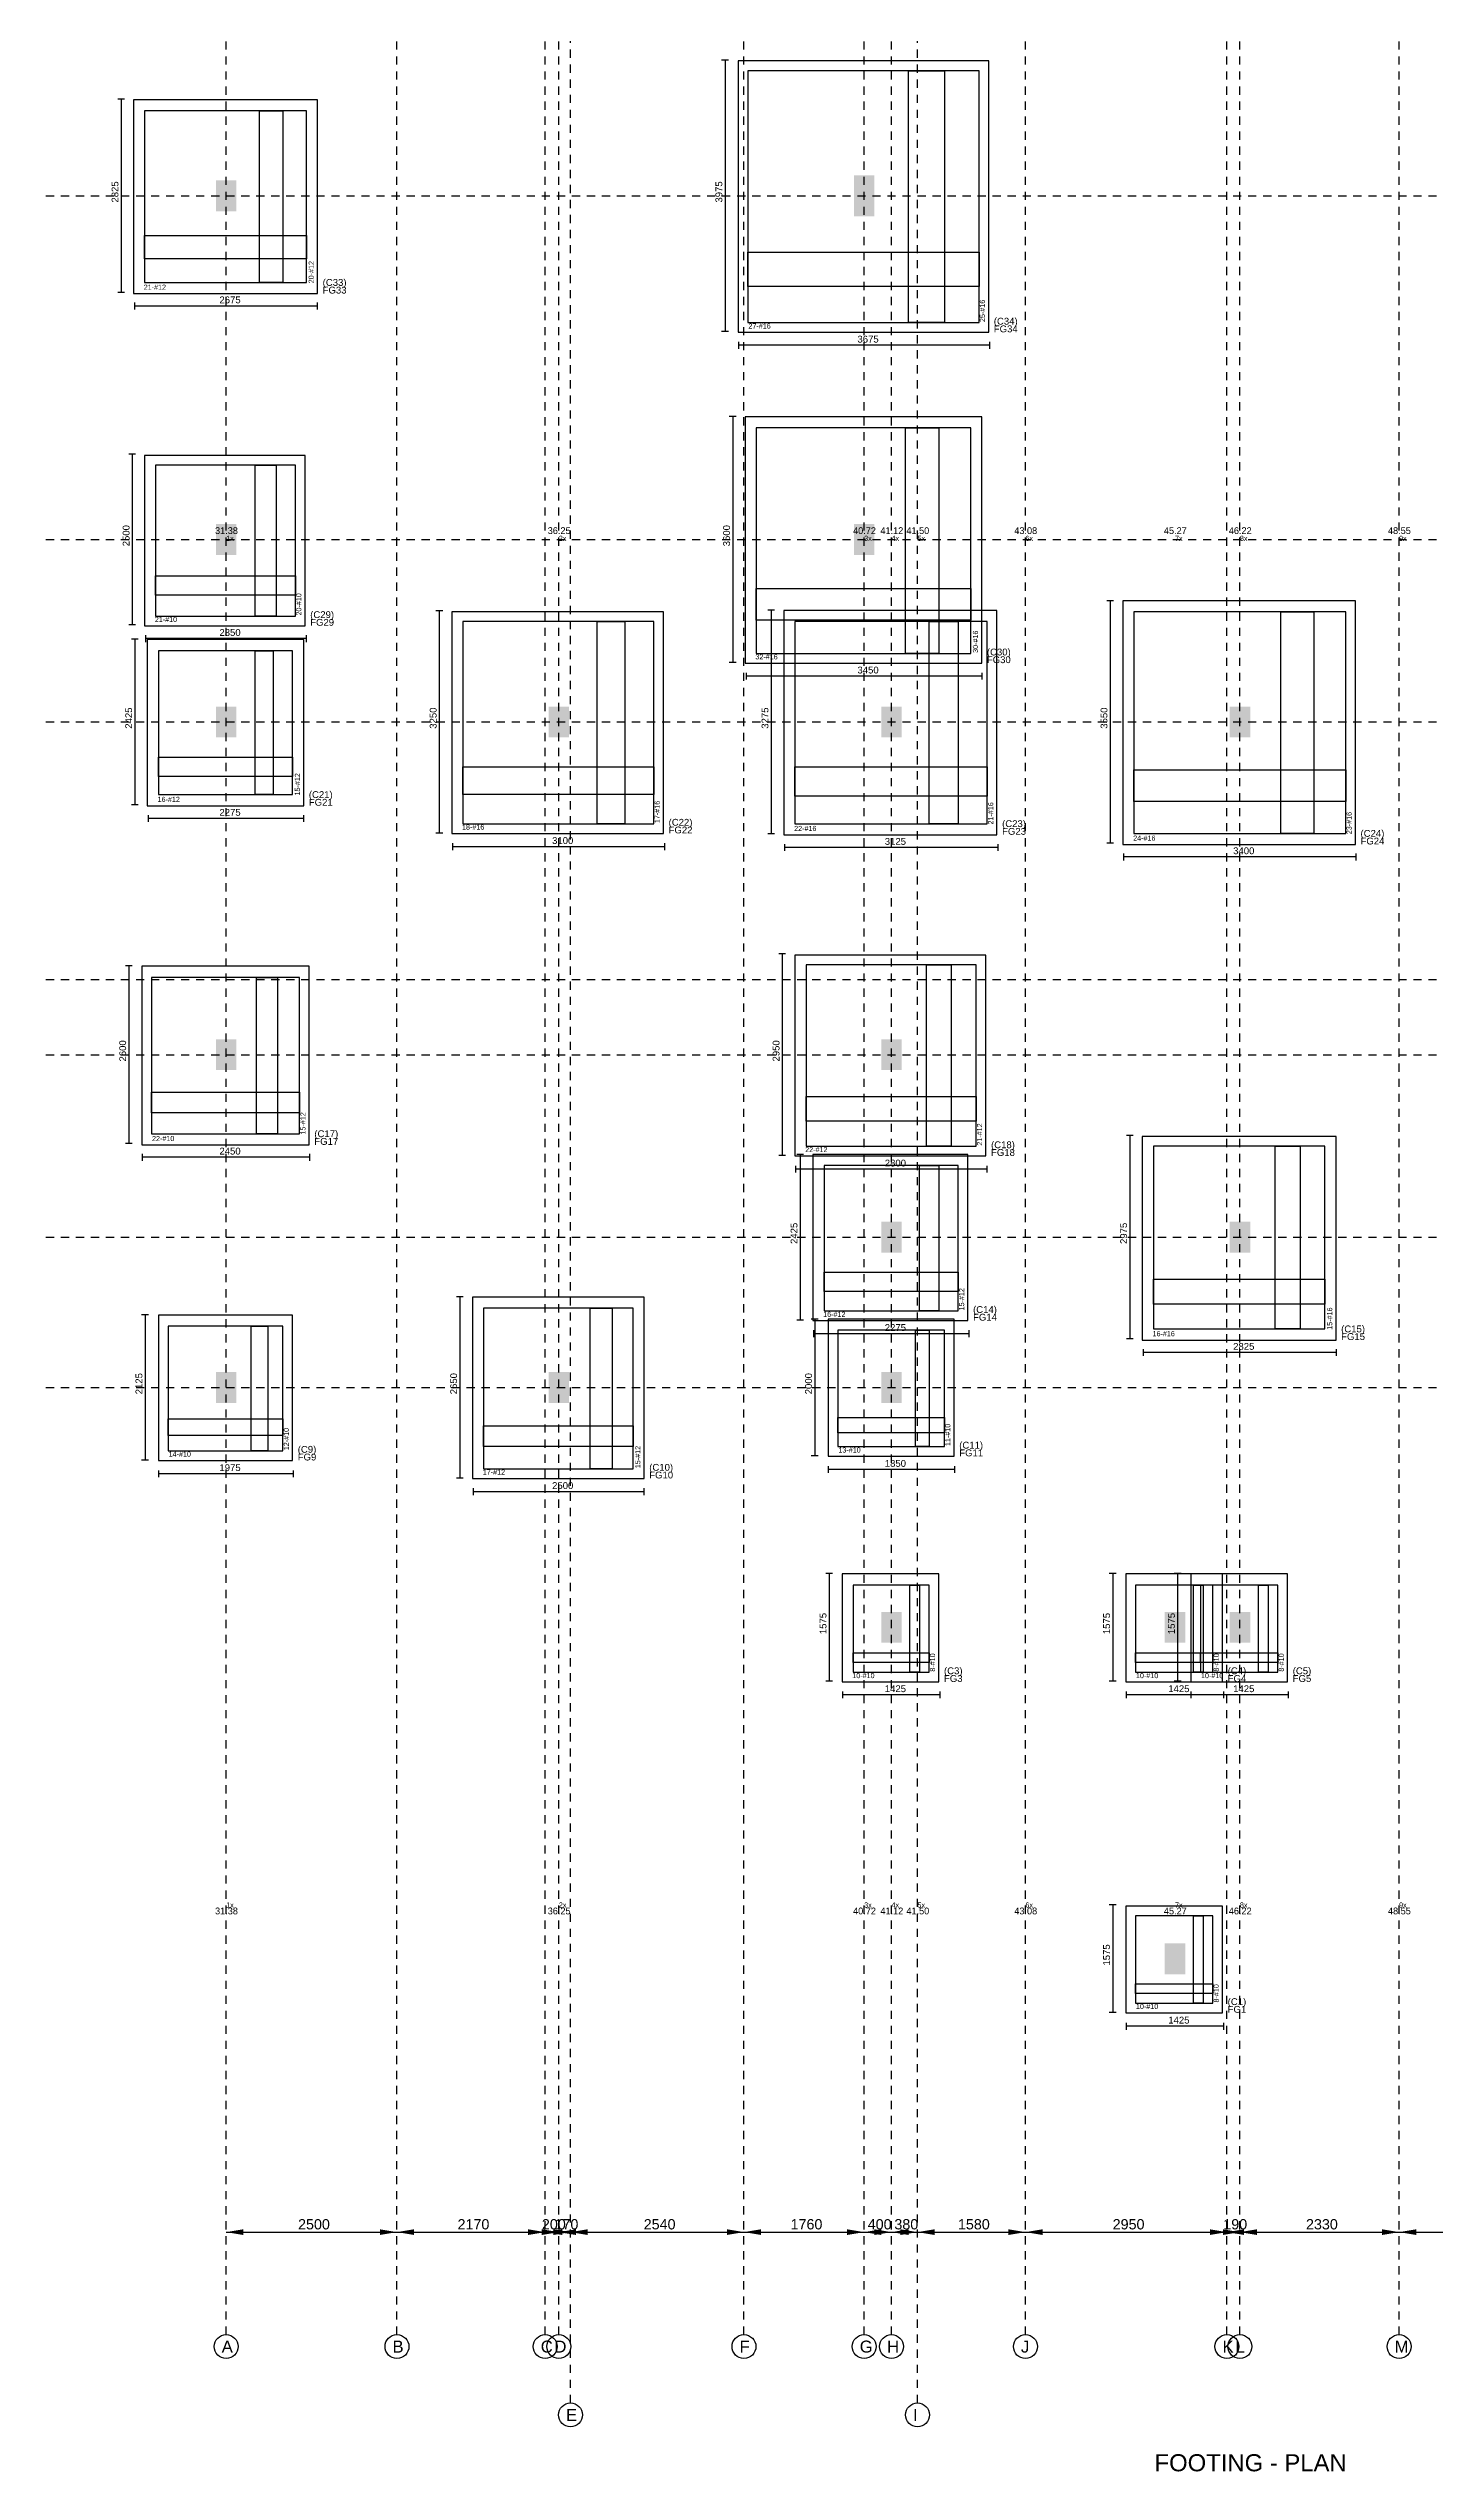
# Model space of a CAD drawing. Extents: x -0.6 to 81.7, y -8.3 to 62.2.
# Drawn here: x 28.78 to 49.08, y -8.25 to 27.21 of the extents above; entities that cross this region are included whole.
import ezdxf

# ---------------------------------------------------------------- set-up
doc = ezdxf.new("R2010")
doc.units = 0
doc.linetypes.add('ACAD_ISO02W100', pattern=[15, 12, -3])
for name, color, linetype in [('Centerline', 253, 'CONTINUOUS'), ('Column_Name', 6, 'CONTINUOUS'), ('Columns', 6, 'CONTINUOUS'), ('dim_all', 7, 'CONTINUOUS'), ('Foot_Group', 6, 'CONTINUOUS'), ('Footing_Dimension', 7, 'CONTINUOUS'), ('Grid_Dimension', 7, 'CONTINUOUS'), ('GridName', 7, 'CONTINUOUS'), ('Layout', 4, 'CONTINUOUS'), ('PCC', 2, 'CONTINUOUS'), ('Plan_Rf_Xdir', 1, 'CONTINUOUS'), ('Plan_Rf_Ydir', 3, 'CONTINUOUS'), ('title', 4, 'CONTINUOUS'), ('X_Grid_Values', 7, 'CONTINUOUS')]:
    doc.layers.add(name, color=color, linetype=linetype)
doc.styles.add('STRUDS_Arial', font='ARIAL.TTF', dxfattribs={"height": 0.04})
doc.styles.add('stylebar', font='ARIAL.TTF', dxfattribs={"height": 0.04})

msp = doc.modelspace()

# ---------------------------------------------------------------- linework, layer by layer
at = {"layer": 'Centerline', "linetype": 'ACAD_ISO02W100', "ltscale": 0.01}
for p, q in [((36.418, -7.25), (36.418, 61.88)), ((41.498, -7.25), (41.498, 61.88)), ((31.378, -6.25), (31.378, 60.88)), ((33.878, -6.25), (33.878, 60.88)), ((36.048, -6.25), (36.048, 60.88)), ((36.248, -6.25), (36.248, 60.88)), ((38.958, -6.25), (38.958, 60.88)), ((40.718, -6.25), (40.718, 60.88)), ((41.118, -6.25), (41.118, 60.88)), ((43.078, -6.25), (43.078, 60.88)), ((46.028, -6.25), (46.028, 60.88)), ((46.218, -6.25), (46.218, 60.88)), ((48.548, -6.25), (48.548, 60.88)), ((25.878, 25.05), (71.058, 25.05)), ((25.878, 20.02), (71.058, 20.02)), ((25.878, 17.35), (71.058, 17.35)), ((25.878, 13.58), (71.058, 13.58)), ((25.878, 12.48), (71.058, 12.48)), ((25.878, 9.81), (71.058, 9.81)), ((25.878, 7.61), (71.058, 7.61))]:
    msp.add_line(p, q, dxfattribs=at)
at = {"layer": 'Columns'}
for points in [[(31.228, 24.825), (31.228, 25.275), (31.528, 24.825), (31.528, 25.275)], [(40.568, 24.75), (40.568, 25.35), (40.868, 24.75), (40.868, 25.35)], [(31.228, 19.795), (31.228, 20.245), (31.528, 19.795), (31.528, 20.245)], [(40.568, 19.795), (40.568, 20.245), (40.868, 19.795), (40.868, 20.245)], [(31.228, 17.125), (31.228, 17.575), (31.528, 17.125), (31.528, 17.575)], [(36.098, 17.125), (36.098, 17.575), (36.398, 17.125), (36.398, 17.575)], [(40.968, 17.125), (40.968, 17.575), (41.268, 17.125), (41.268, 17.575)], [(46.068, 17.125), (46.068, 17.575), (46.368, 17.125), (46.368, 17.575)], [(31.228, 12.255), (31.228, 12.705), (31.528, 12.255), (31.528, 12.705)], [(40.968, 12.255), (40.968, 12.705), (41.268, 12.255), (41.268, 12.705)], [(40.968, 9.585), (40.968, 10.035), (41.268, 9.585), (41.268, 10.035)], [(46.068, 9.585), (46.068, 10.035), (46.368, 9.585), (46.368, 10.035)], [(31.228, 7.385), (31.228, 7.835), (31.528, 7.385), (31.528, 7.835)], [(36.098, 7.385), (36.098, 7.835), (36.398, 7.385), (36.398, 7.835)], [(40.968, 7.385), (40.968, 7.835), (41.268, 7.385), (41.268, 7.835)], [(40.968, 3.875), (40.968, 4.325), (41.268, 3.875), (41.268, 4.325)], [(45.118, 3.875), (45.118, 4.325), (45.418, 3.875), (45.418, 4.325)], [(46.068, 3.875), (46.068, 4.325), (46.368, 3.875), (46.368, 4.325)], [(45.118, -0.975), (45.118, -0.525), (45.418, -0.975), (45.418, -0.525)]]:
    msp.add_solid(points, dxfattribs=at)
at = {"layer": 'dim_all'}
for p, q in [((38.7305, 27.0375), (38.6305, 27.0375)), ((38.6805, 27.0375), (38.6805, 23.0625)), ((29.8905, 26.4625), (29.7905, 26.4625)), ((29.8405, 26.4625), (29.8405, 23.6375)), ((29.8905, 23.6375), (29.7905, 23.6375)), ((30.0405, 23.3875), (30.0405, 23.4875)), ((32.7155, 23.4375), (30.0405, 23.4375)), ((32.7155, 23.3875), (32.7155, 23.4875)), ((38.7305, 23.0625), (38.6305, 23.0625)), ((38.8805, 22.8125), (38.8805, 22.9125)), ((42.5555, 22.8625), (38.8805, 22.8625)), ((42.5555, 22.8125), (42.5555, 22.9125)), ((38.843, 21.82), (38.743, 21.82)), ((38.793, 21.82), (38.793, 18.22)), ((30.053, 21.27), (29.953, 21.27)), ((30.003, 21.27), (30.003, 18.77)), ((34.548, 18.975), (34.448, 18.975)), ((34.498, 18.975), (34.498, 15.725)), ((39.4055, 18.9875), (39.3055, 18.9875)), ((39.3555, 18.9875), (39.3555, 15.7125)), ((44.368, 19.125), (44.268, 19.125)), ((44.318, 19.125), (44.318, 15.575)), ((30.053, 18.77), (29.953, 18.77)), ((30.0905, 18.5625), (29.9905, 18.5625)), ((30.0405, 18.5625), (30.0405, 16.1375)), ((30.203, 18.52), (30.203, 18.62)), ((32.553, 18.57), (30.203, 18.57)), ((32.553, 18.52), (32.553, 18.62)), ((38.843, 18.22), (38.743, 18.22)), ((38.993, 17.97), (38.993, 18.07)), ((42.443, 18.02), (38.993, 18.02)), ((42.443, 17.97), (42.443, 18.07)), ((30.0905, 16.1375), (29.9905, 16.1375)), ((30.2405, 15.8875), (30.2405, 15.9875)), ((32.5155, 15.8875), (32.5155, 15.9875)), ((32.5155, 15.9375), (30.2405, 15.9375)), ((34.548, 15.725), (34.448, 15.725)), ((39.4055, 15.7125), (39.3055, 15.7125)), ((34.698, 15.475), (34.698, 15.575)), ((37.798, 15.525), (34.698, 15.525)), ((37.798, 15.475), (37.798, 15.575)), ((39.5555, 15.4625), (39.5555, 15.5625)), ((42.6805, 15.5125), (39.5555, 15.5125)), ((42.6805, 15.4625), (42.6805, 15.5625)), ((44.368, 15.575), (44.268, 15.575)), ((44.518, 15.325), (44.518, 15.425)), ((47.918, 15.375), (44.518, 15.375)), ((47.918, 15.325), (47.918, 15.425)), ((39.568, 13.955), (39.468, 13.955)), ((39.518, 13.955), (39.518, 11.005)), ((30.003, 13.78), (29.903, 13.78)), ((29.953, 13.78), (29.953, 11.18)), ((30.003, 11.18), (29.903, 11.18)), ((30.153, 10.93), (30.153, 11.03)), ((32.603, 10.93), (32.603, 11.03)), ((39.568, 11.005), (39.468, 11.005)), ((39.8305, 11.0225), (39.7305, 11.0225)), ((39.7805, 11.0225), (39.7805, 8.5975)), ((44.6555, 11.2975), (44.5555, 11.2975)), ((44.6055, 11.2975), (44.6055, 8.3225)), ((32.603, 10.98), (30.153, 10.98)), ((39.718, 10.755), (39.718, 10.855)), ((42.518, 10.805), (39.718, 10.805)), ((42.518, 10.755), (42.518, 10.855)), ((34.848, 8.935), (34.748, 8.935)), ((34.798, 8.935), (34.798, 6.285)), ((30.2405, 8.6725), (30.1405, 8.6725)), ((30.1905, 8.6725), (30.1905, 6.5475)), ((39.8305, 8.5975), (39.7305, 8.5975)), ((40.043, 8.61), (39.943, 8.61)), ((39.993, 8.61), (39.993, 6.61)), ((39.9805, 8.3475), (39.9805, 8.4475)), ((42.2555, 8.3975), (39.9805, 8.3975)), ((42.2555, 8.3475), (42.2555, 8.4475)), ((44.6555, 8.3225), (44.5555, 8.3225)), ((44.8055, 8.0725), (44.8055, 8.1725)), ((47.6305, 8.0725), (47.6305, 8.1725)), ((47.6305, 8.1225), (44.8055, 8.1225)), ((30.2405, 6.5475), (30.1405, 6.5475)), ((30.3905, 6.2975), (30.3905, 6.3975)), ((32.3655, 6.2975), (32.3655, 6.3975)), ((40.043, 6.61), (39.943, 6.61)), ((40.193, 6.36), (40.193, 6.46)), ((42.043, 6.41), (40.193, 6.41)), ((42.043, 6.36), (42.043, 6.46)), ((32.3655, 6.3475), (30.3905, 6.3475)), ((34.848, 6.285), (34.748, 6.285)), ((34.998, 6.035), (34.998, 6.135)), ((37.498, 6.085), (34.998, 6.085)), ((37.498, 6.035), (37.498, 6.135)), ((40.2555, 4.8875), (40.1555, 4.8875)), ((40.2055, 4.8875), (40.2055, 3.3125)), ((44.4055, 4.8875), (44.3055, 4.8875)), ((44.3555, 4.8875), (44.3555, 3.3125)), ((45.3555, 4.8875), (45.2555, 4.8875)), ((45.3055, 4.8875), (45.3055, 3.3125)), ((40.2555, 3.3125), (40.1555, 3.3125)), ((44.4055, 3.3125), (44.3055, 3.3125)), ((45.3555, 3.3125), (45.2555, 3.3125)), ((40.4055, 3.0625), (40.4055, 3.1625)), ((41.8305, 3.1125), (40.4055, 3.1125)), ((41.8305, 3.0625), (41.8305, 3.1625)), ((44.5555, 3.0625), (44.5555, 3.1625)), ((45.9805, 3.1125), (44.5555, 3.1125)), ((45.5055, 3.0625), (45.5055, 3.1625)), ((46.9305, 3.1125), (45.5055, 3.1125)), ((45.9805, 3.0625), (45.9805, 3.1625)), ((46.9305, 3.0625), (46.9305, 3.1625)), ((44.4055, 0.0375), (44.3055, 0.0375)), ((44.3555, 0.0375), (44.3555, -1.5375)), ((44.4055, -1.5375), (44.3055, -1.5375)), ((44.5555, -1.7875), (44.5555, -1.6875)), ((45.9805, -1.7375), (44.5555, -1.7375)), ((45.9805, -1.7875), (45.9805, -1.6875))]:
    msp.add_line(p, q, dxfattribs=at)
at = {"layer": 'Grid_Dimension'}
for p, q in [((31.378, -4.75), (33.878, -4.75)), ((33.878, -4.75), (36.048, -4.75)), ((36.048, -4.75), (36.248, -4.75)), ((36.248, -4.75), (36.418, -4.75)), ((36.418, -4.75), (38.958, -4.75)), ((38.958, -4.75), (40.718, -4.75)), ((40.718, -4.75), (41.118, -4.75)), ((41.118, -4.75), (41.498, -4.75)), ((41.498, -4.75), (43.078, -4.75)), ((43.078, -4.75), (46.028, -4.75)), ((46.028, -4.75), (46.218, -4.75)), ((46.218, -4.75), (48.548, -4.75)), ((48.548, -4.75), (50.558, -4.75))]:
    msp.add_line(p, q, dxfattribs=at)
for points in [[(31.378, -4.75), (31.628, -4.7084), (31.378, -4.75), (31.628, -4.7916)], [(33.878, -4.75), (33.628, -4.7084), (33.878, -4.75), (33.628, -4.7916)], [(33.878, -4.75), (34.128, -4.7084), (33.878, -4.75), (34.128, -4.7916)], [(36.048, -4.75), (35.798, -4.7084), (36.048, -4.75), (35.798, -4.7916)], [(36.248, -4.75), (35.998, -4.7084), (36.248, -4.75), (35.998, -4.7916)], [(36.048, -4.75), (36.298, -4.7084), (36.048, -4.75), (36.298, -4.7916)], [(36.418, -4.75), (36.168, -4.7084), (36.418, -4.75), (36.168, -4.7916)], [(36.248, -4.75), (36.498, -4.7084), (36.248, -4.75), (36.498, -4.7916)], [(36.418, -4.75), (36.668, -4.7084), (36.418, -4.75), (36.668, -4.7916)], [(38.958, -4.75), (38.708, -4.7084), (38.958, -4.75), (38.708, -4.7916)], [(38.958, -4.75), (39.208, -4.7084), (38.958, -4.75), (39.208, -4.7916)], [(40.718, -4.75), (40.468, -4.7084), (40.718, -4.75), (40.468, -4.7916)], [(40.718, -4.75), (40.968, -4.7084), (40.718, -4.75), (40.968, -4.7916)], [(41.118, -4.75), (40.868, -4.7084), (41.118, -4.75), (40.868, -4.7916)], [(41.118, -4.75), (41.368, -4.7084), (41.118, -4.75), (41.368, -4.7916)], [(41.498, -4.75), (41.248, -4.7084), (41.498, -4.75), (41.248, -4.7916)], [(41.498, -4.75), (41.748, -4.7084), (41.498, -4.75), (41.748, -4.7916)], [(43.078, -4.75), (42.828, -4.7084), (43.078, -4.75), (42.828, -4.7916)], [(43.078, -4.75), (43.328, -4.7084), (43.078, -4.75), (43.328, -4.7916)], [(46.028, -4.75), (45.778, -4.7084), (46.028, -4.75), (45.778, -4.7916)], [(46.218, -4.75), (45.968, -4.7084), (46.218, -4.75), (45.968, -4.7916)], [(46.028, -4.75), (46.278, -4.7084), (46.028, -4.75), (46.278, -4.7916)], [(46.218, -4.75), (46.468, -4.7084), (46.218, -4.75), (46.468, -4.7916)], [(48.548, -4.75), (48.298, -4.7084), (48.548, -4.75), (48.298, -4.7916)], [(48.548, -4.75), (48.798, -4.7084), (48.548, -4.75), (48.798, -4.7916)]]:
    msp.add_solid(points, dxfattribs=at)
at = {"layer": 'Gridname'}
for centre in [(31.378, -6.425), (33.878, -6.425), (36.048, -6.425), (36.248, -6.425), (38.958, -6.425), (40.718, -6.425), (41.118, -6.425), (43.078, -6.425), (46.028, -6.425), (46.218, -6.425), (48.548, -6.425), (36.418, -7.425), (41.498, -7.425)]:
    msp.add_circle(centre, 0.175, dxfattribs=at)
at = {"layer": 'Layout'}
for p, q in [((39.0154, 26.8813), (39.0154, 23.1945)), ((42.3984, 26.8813), (39.0154, 26.8813)), ((42.3984, 23.1945), (42.3984, 26.8813)), ((30.1833, 26.2939), (30.1833, 23.782)), ((32.5534, 26.2939), (30.1833, 26.2939)), ((32.5534, 23.782), (32.5534, 26.2939)), ((30.1833, 23.782), (32.5534, 23.782)), ((39.0154, 23.1945), (42.3984, 23.1945)), ((39.137, 21.655), (39.137, 18.3531)), ((42.2768, 21.655), (39.137, 21.655)), ((42.2768, 18.3531), (42.2768, 21.655)), ((30.3453, 21.108), (30.3453, 18.9)), ((32.3913, 21.108), (30.3453, 21.108)), ((32.3913, 18.9), (32.3913, 21.108)), ((30.3453, 18.9), (32.3913, 18.9)), ((34.8424, 18.819), (34.8424, 15.8614)), ((37.6379, 18.819), (34.8424, 18.819)), ((37.6379, 15.8614), (37.6379, 18.819)), ((39.7042, 18.819), (39.7042, 15.8614)), ((42.5199, 18.819), (39.7042, 18.819)), ((42.5199, 15.8614), (42.5199, 18.819)), ((44.6672, 18.9608), (44.6672, 15.7196)), ((47.7666, 18.9608), (44.6672, 18.9608)), ((47.7666, 15.7196), (47.7666, 18.9608)), ((30.3859, 18.3936), (30.3859, 16.2868)), ((32.3508, 18.3936), (30.3859, 18.3936)), ((32.3508, 16.2868), (32.3508, 18.3936)), ((39.137, 18.3531), (42.2768, 18.3531)), ((30.3859, 16.2868), (32.3508, 16.2868)), ((34.8424, 15.8614), (37.6379, 15.8614)), ((39.7042, 15.8614), (42.5199, 15.8614)), ((44.6672, 15.7196), (47.7666, 15.7196)), ((30.2846, 13.6129), (30.2846, 11.3238)), ((32.4521, 13.6129), (30.2846, 13.6129)), ((32.4521, 11.3238), (32.4521, 13.6129)), ((39.8662, 13.7952), (39.8662, 11.1415)), ((42.3579, 13.7952), (39.8662, 13.7952)), ((42.3579, 11.1415), (42.3579, 13.7952)), ((30.2846, 11.3238), (32.4521, 11.3238)), ((39.8662, 11.1415), (42.3579, 11.1415)), ((44.9508, 11.1415), (44.9508, 8.46752)), ((47.4627, 11.1415), (44.9508, 11.1415)), ((47.4627, 8.46752), (47.4627, 11.1415)), ((40.1296, 10.8579), (40.1296, 8.73087)), ((42.0945, 10.8579), (40.1296, 10.8579)), ((42.0945, 8.73087), (42.0945, 10.8579)), ((35.1463, 8.77138), (35.1463, 6.42154)), ((37.3341, 8.77138), (35.1463, 8.77138)), ((37.3341, 6.42154), (37.3341, 8.77138)), ((40.1296, 8.73087), (42.0945, 8.73087)), ((30.5277, 8.50804), (30.5277, 6.68489)), ((32.209, 8.50804), (30.5277, 8.50804)), ((32.209, 6.68489), (32.209, 8.50804)), ((40.3322, 8.44727), (40.3322, 6.74566)), ((41.892, 8.44727), (40.3322, 8.44727)), ((41.892, 6.74566), (41.892, 8.44727)), ((44.9508, 8.46752), (47.4627, 8.46752)), ((40.3322, 6.74566), (41.892, 6.74566)), ((30.5277, 6.68489), (32.209, 6.68489)), ((35.1463, 6.42154), (37.3341, 6.42154)), ((40.555, 4.71994), (40.555, 3.44373)), ((41.6691, 4.71994), (40.555, 4.71994)), ((41.6691, 3.44373), (41.6691, 4.71994)), ((44.6875, 4.71994), (44.6875, 3.44373)), ((45.8219, 4.71994), (44.6875, 4.71994)), ((45.6395, 4.71994), (45.6395, 3.44373)), ((46.774, 4.71994), (45.6395, 4.71994)), ((45.8219, 3.44373), (45.8219, 4.71994)), ((46.774, 3.44373), (46.774, 4.71994)), ((40.555, 3.44373), (41.6691, 3.44373)), ((44.6875, 3.44373), (45.8219, 3.44373)), ((45.6395, 3.44373), (46.774, 3.44373)), ((44.6875, -0.12154), (44.6875, -1.39775)), ((45.8219, -0.12154), (44.6875, -0.12154)), ((45.8219, -1.39775), (45.8219, -0.12154)), ((44.6875, -1.39775), (45.8219, -1.39775))]:
    msp.add_line(p, q, dxfattribs=at)
at = {"layer": 'PCC'}
for p, q in [((38.8736, 27.0232), (38.8736, 23.0527)), ((42.5402, 27.0232), (38.8736, 27.0232)), ((42.5402, 23.0527), (42.5402, 27.0232)), ((30.0212, 26.4559), (30.0212, 23.6199)), ((32.7154, 26.4559), (30.0212, 26.4559)), ((32.7154, 23.6199), (32.7154, 26.4559)), ((30.0212, 23.6199), (32.7154, 23.6199)), ((38.8736, 23.0527), (42.5402, 23.0527)), ((38.9749, 21.817), (38.9749, 18.2113)), ((42.4389, 21.817), (38.9749, 21.817)), ((42.4389, 18.2113), (42.4389, 21.817)), ((30.1833, 21.2498), (30.1833, 18.7582)), ((32.5331, 21.2498), (30.1833, 21.2498)), ((32.5331, 18.7582), (32.5331, 21.2498)), ((34.6804, 18.9608), (34.6804, 15.7196)), ((37.7797, 18.9608), (34.6804, 18.9608)), ((37.7797, 15.7196), (37.7797, 18.9608)), ((39.5421, 18.981), (39.5421, 15.6994)), ((42.6617, 18.981), (39.5421, 18.981)), ((42.6617, 15.6994), (42.6617, 18.981)), ((44.5051, 19.1228), (44.5051, 15.5576)), ((47.9084, 19.1228), (44.5051, 19.1228)), ((47.9084, 15.5576), (47.9084, 19.1228)), ((30.1833, 18.7582), (32.5331, 18.7582)), ((30.2238, 18.5556), (30.2238, 16.1248)), ((32.5129, 18.5556), (30.2238, 18.5556)), ((32.5129, 16.1248), (32.5129, 18.5556)), ((38.9749, 18.2113), (42.4389, 18.2113)), ((30.2238, 16.1248), (32.5129, 16.1248)), ((34.6804, 15.7196), (37.7797, 15.7196)), ((39.5421, 15.6994), (42.6617, 15.6994)), ((44.5051, 15.5576), (47.9084, 15.5576)), ((39.7042, 13.937), (39.7042, 10.9997)), ((42.4997, 13.937), (39.7042, 13.937)), ((42.4997, 10.9997), (42.4997, 13.937)), ((30.1428, 13.7749), (30.1428, 11.1617)), ((32.5939, 13.7749), (30.1428, 13.7749)), ((32.5939, 11.1617), (32.5939, 13.7749)), ((30.1428, 11.1617), (32.5939, 11.1617)), ((39.7042, 10.9997), (42.4997, 10.9997)), ((39.9675, 11.0199), (39.9675, 8.58907)), ((42.2363, 11.0199), (39.9675, 11.0199)), ((42.2363, 8.58907), (42.2363, 11.0199)), ((44.7887, 11.2833), (44.7887, 8.30547)), ((47.6248, 11.2833), (44.7887, 11.2833)), ((47.6248, 8.30547), (47.6248, 11.2833)), ((34.9842, 8.93344), (34.9842, 6.27974)), ((37.4961, 8.93344), (34.9842, 8.93344)), ((37.4961, 6.27974), (37.4961, 8.93344)), ((30.3859, 8.6701), (30.3859, 6.54309)), ((32.3508, 8.6701), (30.3859, 8.6701)), ((32.3508, 6.54309), (32.3508, 8.6701)), ((39.9675, 8.58907), (42.2363, 8.58907)), ((40.1904, 8.60932), (40.1904, 6.60386)), ((42.0338, 8.60932), (40.1904, 8.60932)), ((42.0338, 6.60386), (42.0338, 8.60932)), ((44.7887, 8.30547), (47.6248, 8.30547)), ((30.3859, 6.54309), (32.3508, 6.54309)), ((40.1904, 6.60386), (42.0338, 6.60386)), ((34.9842, 6.27974), (37.4961, 6.27974)), ((40.3929, 4.88199), (40.3929, 3.30193)), ((41.8109, 4.88199), (40.3929, 4.88199)), ((41.8109, 3.30193), (41.8109, 4.88199)), ((44.5457, 4.88199), (44.5457, 3.30193)), ((45.9637, 4.88199), (44.5457, 4.88199)), ((45.4977, 4.88199), (45.4977, 3.30193)), ((46.9158, 4.88199), (45.4977, 4.88199)), ((45.9637, 3.30193), (45.9637, 4.88199)), ((46.9158, 3.30193), (46.9158, 4.88199)), ((40.3929, 3.30193), (41.8109, 3.30193)), ((44.5457, 3.30193), (45.9637, 3.30193)), ((45.4977, 3.30193), (46.9158, 3.30193)), ((44.5457, 0.02026), (44.5457, -1.53955)), ((45.9637, 0.02026), (44.5457, 0.02026)), ((45.9637, -1.53955), (45.9637, 0.02026)), ((44.5457, -1.53955), (45.9637, -1.53955))]:
    msp.add_line(p, q, dxfattribs=at)
at = {"layer": 'Plan_Rf_Xdir'}
for p, q in [((30.1833, 24.1264), (30.1833, 24.4707)), ((30.1833, 24.4707), (32.5534, 24.4707)), ((32.5534, 24.4707), (32.5534, 24.1264)), ((32.5534, 24.1264), (30.1833, 24.1264)), ((39.0154, 23.7212), (39.0154, 24.2277)), ((39.0154, 24.2277), (42.3984, 24.2277)), ((42.3984, 24.2277), (42.3984, 23.7212)), ((42.3984, 23.7212), (39.0154, 23.7212)), ((30.3453, 19.2039), (30.3453, 19.4875)), ((30.3453, 19.4875), (32.3913, 19.4875)), ((32.3913, 19.2039), (30.3453, 19.2039)), ((32.3913, 19.4875), (32.3913, 19.2039)), ((39.137, 18.8392), (39.137, 19.3051)), ((39.137, 19.3051), (42.2768, 19.3051)), ((42.2768, 19.3051), (42.2768, 18.8392)), ((42.2768, 18.8392), (39.137, 18.8392)), ((30.3859, 16.5502), (30.3859, 16.8338)), ((30.3859, 16.8338), (32.3508, 16.8338)), ((32.3508, 16.8338), (32.3508, 16.5502)), ((34.8424, 16.2868), (34.8424, 16.692)), ((34.8424, 16.692), (37.6379, 16.692)), ((37.6379, 16.692), (37.6379, 16.2868)), ((39.7042, 16.2666), (39.7042, 16.692)), ((39.7042, 16.692), (42.5199, 16.692)), ((42.5199, 16.692), (42.5199, 16.2666)), ((32.3508, 16.5502), (30.3859, 16.5502)), ((44.6672, 16.1855), (44.6672, 16.6514)), ((44.6672, 16.6514), (47.7666, 16.6514)), ((47.7666, 16.6514), (47.7666, 16.1855)), ((37.6379, 16.2868), (34.8424, 16.2868)), ((42.5199, 16.2666), (39.7042, 16.2666)), ((47.7666, 16.1855), (44.6672, 16.1855)), ((30.2846, 11.6277), (30.2846, 11.9315)), ((30.2846, 11.9315), (32.4521, 11.9315)), ((32.4521, 11.9315), (32.4521, 11.6277)), ((39.8662, 11.5061), (39.8662, 11.8707)), ((39.8662, 11.8707), (42.3579, 11.8707)), ((42.3579, 11.8707), (42.3579, 11.5061)), ((32.4521, 11.6277), (30.2846, 11.6277)), ((42.3579, 11.5061), (39.8662, 11.5061)), ((40.1296, 9.01447), (40.1296, 9.29807)), ((40.1296, 9.29807), (42.0945, 9.29807)), ((42.0945, 9.29807), (42.0945, 9.01447)), ((42.0945, 9.01447), (40.1296, 9.01447)), ((44.9508, 8.83215), (44.9508, 9.19678)), ((44.9508, 9.19678), (47.4627, 9.19678)), ((47.4627, 9.19678), (47.4627, 8.83215)), ((47.4627, 8.83215), (44.9508, 8.83215)), ((30.5277, 6.90772), (30.5277, 7.1508)), ((30.5277, 7.1508), (32.209, 7.1508)), ((32.209, 7.1508), (32.209, 6.90772)), ((40.3322, 6.94823), (40.3322, 7.17106)), ((40.3322, 7.17106), (41.892, 7.17106)), ((41.892, 7.17106), (41.892, 6.94823)), ((32.209, 6.90772), (30.5277, 6.90772)), ((35.1463, 6.74566), (35.1463, 7.04952)), ((35.1463, 7.04952), (37.3341, 7.04952)), ((37.3341, 6.74566), (35.1463, 6.74566)), ((37.3341, 7.04952), (37.3341, 6.74566)), ((41.892, 6.94823), (40.3322, 6.94823)), ((40.555, 3.58553), (40.555, 3.72733)), ((40.555, 3.72733), (41.6691, 3.72733)), ((41.6691, 3.58553), (40.555, 3.58553)), ((41.6691, 3.72733), (41.6691, 3.58553)), ((44.6875, 3.58553), (44.6875, 3.72733)), ((44.6875, 3.72733), (45.8219, 3.72733)), ((45.8219, 3.58553), (44.6875, 3.58553)), ((45.6395, 3.58553), (45.6395, 3.72733)), ((45.6395, 3.72733), (46.774, 3.72733)), ((46.774, 3.58553), (45.6395, 3.58553)), ((45.8219, 3.72733), (45.8219, 3.58553)), ((46.774, 3.72733), (46.774, 3.58553)), ((44.6875, -1.25595), (44.6875, -1.11415)), ((44.6875, -1.11415), (45.8219, -1.11415)), ((45.8219, -1.25595), (44.6875, -1.25595)), ((45.8219, -1.11415), (45.8219, -1.25595))]:
    msp.add_line(p, q, dxfattribs=at)
at = {"layer": 'Plan_Rf_Ydir'}
for p, q in [((41.3653, 23.1945), (41.3653, 26.8813)), ((41.3653, 26.8813), (41.892, 26.8813)), ((41.892, 26.8813), (41.892, 23.1945)), ((31.8646, 23.782), (31.8646, 26.2939)), ((31.8646, 26.2939), (32.209, 26.2939)), ((32.209, 26.2939), (32.209, 23.782)), ((32.209, 23.782), (31.8646, 23.782)), ((41.892, 23.1945), (41.3653, 23.1945)), ((41.3248, 18.3531), (41.3248, 21.655)), ((41.3248, 21.655), (41.8109, 21.655)), ((41.8109, 21.655), (41.8109, 18.3531)), ((31.8039, 18.9), (31.8039, 21.108)), ((31.8039, 21.108), (32.1077, 21.108)), ((32.1077, 21.108), (32.1077, 18.9)), ((32.1077, 18.9), (31.8039, 18.9)), ((36.8074, 15.8614), (36.8074, 18.819)), ((36.8074, 18.819), (37.2125, 18.819)), ((37.2125, 18.819), (37.2125, 15.8614)), ((41.6691, 15.8614), (41.6691, 18.819)), ((41.6691, 18.819), (42.0945, 18.819)), ((42.0945, 18.819), (42.0945, 15.8614)), ((46.8145, 15.7196), (46.8145, 18.9608)), ((46.8145, 18.9608), (47.3006, 18.9608)), ((47.3006, 18.9608), (47.3006, 15.7196)), ((31.8039, 16.2868), (31.8039, 18.3936)), ((31.8039, 18.3936), (32.0672, 18.3936)), ((32.0672, 18.3936), (32.0672, 16.2868)), ((41.8109, 18.3531), (41.3248, 18.3531)), ((32.0672, 16.2868), (31.8039, 16.2868)), ((37.2125, 15.8614), (36.8074, 15.8614)), ((42.0945, 15.8614), (41.6691, 15.8614)), ((47.3006, 15.7196), (46.8145, 15.7196)), ((31.8241, 11.3238), (31.8241, 13.6129)), ((31.8241, 13.6129), (32.128, 13.6129)), ((32.128, 13.6129), (32.128, 11.3238)), ((41.6286, 11.1415), (41.6286, 13.7952)), ((41.6286, 13.7952), (41.9932, 13.7952)), ((41.9932, 13.7952), (41.9932, 11.1415)), ((32.128, 11.3238), (31.8241, 11.3238)), ((41.9932, 11.1415), (41.6286, 11.1415)), ((46.7334, 8.46752), (46.7334, 11.1415)), ((46.7334, 11.1415), (47.0981, 11.1415)), ((47.0981, 11.1415), (47.0981, 8.46752)), ((41.5273, 8.73087), (41.5273, 10.8579)), ((41.5273, 10.8579), (41.8109, 10.8579)), ((41.8109, 10.8579), (41.8109, 8.73087)), ((36.7061, 6.42154), (36.7061, 8.77138)), ((36.7061, 8.77138), (37.0302, 8.77138)), ((37.0302, 8.77138), (37.0302, 6.42154)), ((41.8109, 8.73087), (41.5273, 8.73087)), ((31.7431, 6.68489), (31.7431, 8.50804)), ((31.7431, 8.50804), (31.9862, 8.50804)), ((31.9862, 8.50804), (31.9862, 6.68489)), ((41.4666, 6.74566), (41.4666, 8.44727)), ((41.4666, 8.44727), (41.6691, 8.44727)), ((41.6691, 8.44727), (41.6691, 6.74566)), ((47.0981, 8.46752), (46.7334, 8.46752)), ((41.6691, 6.74566), (41.4666, 6.74566)), ((31.9862, 6.68489), (31.7431, 6.68489)), ((37.0302, 6.42154), (36.7061, 6.42154)), ((41.3855, 3.44373), (41.3855, 4.71994)), ((41.3855, 4.71994), (41.5273, 4.71994)), ((41.5273, 4.71994), (41.5273, 3.44373)), ((45.5383, 3.44373), (45.5383, 4.71994)), ((45.5383, 4.71994), (45.6801, 4.71994)), ((45.6801, 4.71994), (45.6801, 3.44373)), ((46.4904, 3.44373), (46.4904, 4.71994)), ((46.4904, 4.71994), (46.6322, 4.71994)), ((46.6322, 4.71994), (46.6322, 3.44373)), ((41.5273, 3.44373), (41.3855, 3.44373)), ((45.6801, 3.44373), (45.5383, 3.44373)), ((46.6322, 3.44373), (46.4904, 3.44373)), ((45.5383, -1.39775), (45.5383, -0.12154)), ((45.5383, -0.12154), (45.6801, -0.12154)), ((45.6801, -0.12154), (45.6801, -1.39775)), ((45.6801, -1.39775), (45.5383, -1.39775))]:
    msp.add_line(p, q, dxfattribs=at)

# ---------------------------------------------------------------- texts
at = {"layer": 'column_name', "style": 'STRUDS_Arial'}
for s, p in [('(C33)', (32.7904, 23.7324)), ('(C34)', (42.6152, 23.1652)), ('(C29)', (32.6081, 18.8707)), ('(C30)', (42.5139, 18.3238)), ('(C21)', (32.5879, 16.2373)), ('(C22)', (37.8547, 15.8321)), ('(C23)', (42.7367, 15.8119)), ('(C24)', (47.9834, 15.6701)), ('(C17)', (32.6689, 11.2742)), ('(C18)', (42.5747, 11.1122)), ('(C14)', (42.3113, 8.70157)), ('(C15)', (47.6998, 8.41797)), ('(C9)', (32.4258, 6.65559)), ('(C11)', (42.1088, 6.71636)), ('(C10)', (37.5711, 6.39224)), ('(C3)', (41.8859, 3.41443)), ('(C4)', (46.0387, 3.41443)), ('(C5)', (46.9908, 3.41443)), ('(C1)', (46.0387, -1.42705))]:
    msp.add_text(s, height=0.1, dxfattribs=at).set_placement(p)
at = {"layer": 'Foot_Group', "style": 'STRUDS_Arial'}
for s, p in [('FG33', (32.7904, 23.6199)), ('FG34', (42.6152, 23.0527)), ('FG29', (32.6081, 18.7582)), ('FG30', (42.5139, 18.2113)), ('FG21', (32.5879, 16.1248)), ('FG22', (37.8547, 15.7196)), ('FG23', (42.7367, 15.6994)), ('FG24', (47.9834, 15.5576)), ('FG17', (32.6689, 11.1617)), ('FG18', (42.5747, 10.9997)), ('FG14', (42.3113, 8.58907)), ('FG15', (47.6998, 8.30547)), ('FG9', (32.4258, 6.54309)), ('FG11', (42.1088, 6.60386)), ('FG10', (37.5711, 6.27974)), ('FG3', (41.8859, 3.30193)), ('FG4', (46.0387, 3.30193)), ('FG5', (46.9908, 3.30193)), ('FG1', (46.0387, -1.53955))]:
    msp.add_text(s, height=0.1, dxfattribs=at).set_placement(p)
at = {"layer": 'Footing_Dimension', "style": 'STRUDS_Arial'}
for s, p in [('2825', (29.8005, 24.951)), ('3975', (38.6405, 24.951)), ('2500', (29.963, 19.921)), ('3600', (38.753, 19.921)), ('2425', (30.0005, 17.251)), ('3250', (34.458, 17.251)), ('3275', (39.3155, 17.251)), ('3550', (44.278, 17.251)), ('2600', (29.913, 12.381)), ('2950', (39.478, 12.381)), ('2425', (39.7405, 9.711)), ('2975', (44.5655, 9.711)), ('2125', (30.1505, 7.511)), ('2650', (34.758, 7.511)), ('2000', (39.953, 7.511)), ('1575', (40.1655, 4.001)), ('1575', (44.3155, 4.001)), ('1575', (45.2655, 4.001)), ('1575', (44.3155, -0.849))]:
    msp.add_text(s, height=0.1, rotation=90, dxfattribs=at).set_placement(p)
for s, p in [('2675', (31.279, 23.4775)), ('3675', (40.619, 22.9025)), ('2350', (31.279, 18.61)), ('3450', (40.619, 18.06)), ('2275', (31.279, 15.9775)), ('3100', (36.149, 15.565)), ('3125', (41.019, 15.5525)), ('3400', (46.119, 15.415)), ('2450', (31.279, 11.02)), ('2800', (41.019, 10.845)), ('2275', (41.019, 8.4375)), ('2825', (46.119, 8.1625)), ('1975', (31.279, 6.3875)), ('1850', (41.019, 6.45)), ('2500', (36.149, 6.125)), ('1425', (41.019, 3.1525)), ('1425', (45.169, 3.1525)), ('1425', (46.119, 3.1525)), ('1425', (45.169, -1.6975))]:
    msp.add_text(s, height=0.1, dxfattribs=at).set_placement(p)
at = {"layer": 'Grid_Dimension', "style": 'stylebar'}
for s, p in [('2500', (32.43, -4.71)), ('2170', (34.765, -4.71)), ('200', (35.9995, -4.71)), ('170', (36.1845, -4.71)), ('2540', (37.49, -4.71)), ('1760', (39.64, -4.71)), ('400', (40.7695, -4.71)), ('380', (41.1595, -4.71)), ('1580', (42.09, -4.71)), ('2950', (44.355, -4.71)), ('190', (45.9745, -4.71)), ('2330', (47.185, -4.71))]:
    msp.add_text(s, height=0.15, dxfattribs=at).set_placement(p)
at = {"layer": 'GridName', "style": 'STRUDS_Arial'}
for s, p in [('A', (31.3124, -6.5125)), ('B', (33.8124, -6.5125)), ('C', (35.9824, -6.5125)), ('D', (36.1824, -6.5125)), ('F', (38.8924, -6.5125)), ('G', (40.6524, -6.5125)), ('H', (41.0524, -6.5125)), ('J', (43.0124, -6.5125)), ('K', (45.9624, -6.5125)), ('L', (46.1524, -6.5125)), ('M', (48.4824, -6.5125)), ('E', (36.3524, -7.5125)), ('I', (41.4324, -7.5125))]:
    msp.add_text(s, height=0.175, dxfattribs=at).set_placement(p)
at = {"layer": 'Plan_Rf_Xdir', "style": 'STRUDS_Arial'}
for s, p in [('21-#12', (30.1712, 23.6749)), ('27-#16', (39.0236, 23.1077)), ('21-#10', (30.3333, 18.8132)), ('32-#16', (39.1249, 18.2663)), ('16-#12', (30.3738, 16.1798)), ('18-#16', (34.8304, 15.7746)), ('22-#16', (39.6921, 15.7544)), ('24-#16', (44.6551, 15.6126)), ('22-#10', (30.2928, 11.2167)), ('22-#12', (39.8542, 11.0547)), ('16-#12', (40.1175, 8.64407)), ('16-#16', (44.9387, 8.36047)), ('14-#10', (30.5359, 6.59809)), ('17-#12', (35.1342, 6.33474)), ('13-#10', (40.3404, 6.65886)), ('10-#10', (40.5429, 3.35693)), ('10-#10', (44.6957, 3.35693)), ('10-#10', (45.6477, 3.35693)), ('10-#10', (44.6957, -1.48455))]:
    msp.add_text(s, height=0.075, dxfattribs=at).set_placement(p)
at = {"layer": 'Plan_Rf_Ydir', "style": 'STRUDS_Arial'}
for s, p in [('20-#12', (32.6604, 23.7699)), ('25-#16', (42.4852, 23.2027)), ('20-#10', (32.4781, 18.9082)), ('30-#16', (42.3839, 18.3613)), ('15-#12', (32.4579, 16.2748)), ('17-#16', (37.7247, 15.8696)), ('21-#16', (42.6067, 15.8494)), ('23-#16', (47.8534, 15.7076)), ('15-#12', (32.5389, 11.3117)), ('21-#12', (42.4447, 11.1497)), ('15-#12', (42.1813, 8.73907)), ('15-#16', (47.5698, 8.45547)), ('12-#10', (32.2958, 6.69309)), ('15-#12', (37.4411, 6.42974)), ('11-#10', (41.9788, 6.75386)), ('8-#10', (41.7559, 3.45193)), ('8-#10', (45.9087, 3.45193)), ('8-#10', (46.8608, 3.45193)), ('8-#10', (45.9087, -1.38955))]:
    msp.add_text(s, height=0.075, rotation=90, dxfattribs=at).set_placement(p)
at = {"layer": 'title', "style": 'STRUDS_Arial'}
msp.add_text('FOOTING - PLAN', height=0.25, dxfattribs=at).set_placement((44.968, -8.25))
at = {"layer": 'X_Grid_Values'}
for s, p in [(' 31.38 ', (31.178, 20.1)), (' 36.25 ', (36.048, 20.1)), (' 40.72 ', (40.518, 20.1)), (' 41.12 ', (40.918, 20.1)), (' 41.50 ', (41.298, 20.1)), (' 43.08 ', (42.878, 20.1)), (' 45.27 ', (45.068, 20.1)), (' 46.22 ', (46.018, 20.1)), (' 48.55 ', (48.348, 20.1)), (' 31.38 ', (31.178, -0.1)), (' 36.25 ', (36.048, -0.1)), (' 40.72 ', (40.518, -0.1)), (' 41.12 ', (40.918, -0.1)), (' 41.50 ', (41.298, -0.1)), (' 43.08 ', (42.878, -0.1)), (' 45.27 ', (45.068, -0.1)), (' 46.22 ', (46.018, -0.1)), (' 48.55 ', (48.348, -0.1))]:
    msp.add_text(s, height=0.1, dxfattribs=at).set_placement(p)
at = {"layer": 'X_Grid_Values', "style": 'STRUDS_Arial'}
for s, p in [('1x', (31.378, 20)), ('2x', (36.248, 20)), ('3x', (40.718, 20)), ('4x', (41.118, 20)), ('5x', (41.498, 20)), ('6x', (43.078, 20)), ('7x', (45.268, 20)), ('8x', (46.218, 20)), ('9x', (48.548, 20)), ('1x', (31.378, 0)), ('2x', (36.248, 0)), ('3x', (40.718, 0)), ('4x', (41.118, 0)), ('5x', (41.498, 0)), ('6x', (43.078, 0)), ('7x', (45.268, 0)), ('8x', (46.218, 0)), ('9x', (48.548, 0))]:
    msp.add_text(s, height=0.075, dxfattribs=at).set_placement(p)

doc.saveas('drawing.dxf')
